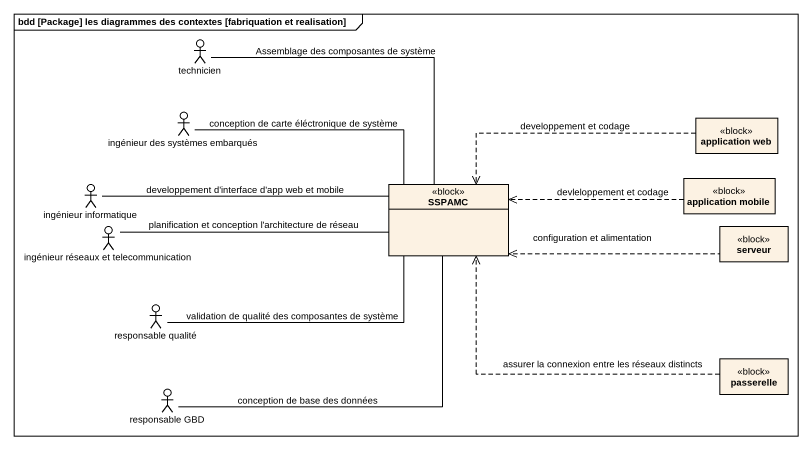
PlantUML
@startuml
mainframe bdd [Package] les diagrammes des contextes [fabriquation et realisation]
allowmixing
hide circle
hide empty members
actor technicien
actor "ingénieur des systèmes embarqués" as ingénieur_des_systèmes
class "application web" as application_web <<block>>
actor "ingénieur informatique" as ingénieur_informatique
class SSPAMC <<block>>
class "application mobile" as application_mobile <<block>>
actor "ingénieur réseaux et telecommunication" as ingénieur_réseaux_et
class serveur <<block>>
actor "responsable qualité" as responsable_qualité
class passerelle <<block>>
actor "responsable GBD" as responsable_GBD
technicien -- SSPAMC : Assemblage des composantes de système
ingénieur_des_systèmes -right- SSPAMC : conception de carte éléctronique de système
application_web .left.> SSPAMC : developpement et codage
ingénieur_informatique -right- SSPAMC : developpement d'interface d'app web et mobile
application_mobile .left.> SSPAMC : devleloppement et codage
ingénieur_réseaux_et -right- SSPAMC : planification et conception l'architecture de réseau
serveur .left.> SSPAMC : configuration et alimentation
responsable_qualité -right- SSPAMC : validation de qualité des composantes de système
passerelle .left.> SSPAMC : assurer la connexion entre les réseaux distincts
responsable_GBD -up- SSPAMC : conception de base des données
@enduml
